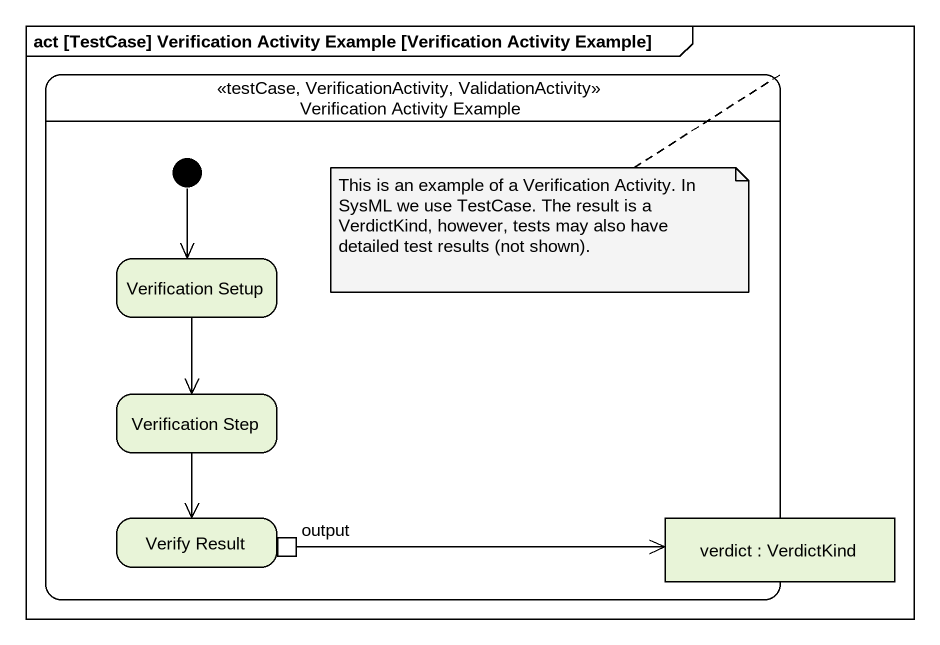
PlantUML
@startuml
mainframe act [TestCase] Verification Activity Example [Verification Activity Example]
hide empty description
state "Verification Activity Example" as Verification_Activity <<testCase, VerificationActivity, ValidationActivity>> {
  state "Verification Setup" as Verification_Setup
  state "Verification Step" as Verification_Step
  state "Verify Result" as Verify_Result {
    state output <<outputPin>>
  }
  state "verdict : VerdictKind" as verdict <<object>>
  [*] --> Verification_Setup
}
Verification_Setup --> Verification_Step
Verification_Step --> Verify_Result
output -right-> verdict
note top of Verification_Activity : This is an example of a Verification Activity. In SysML we use TestCase. The result is a VerdictKind, however, tests may also have detailed test results (not shown).
@enduml
